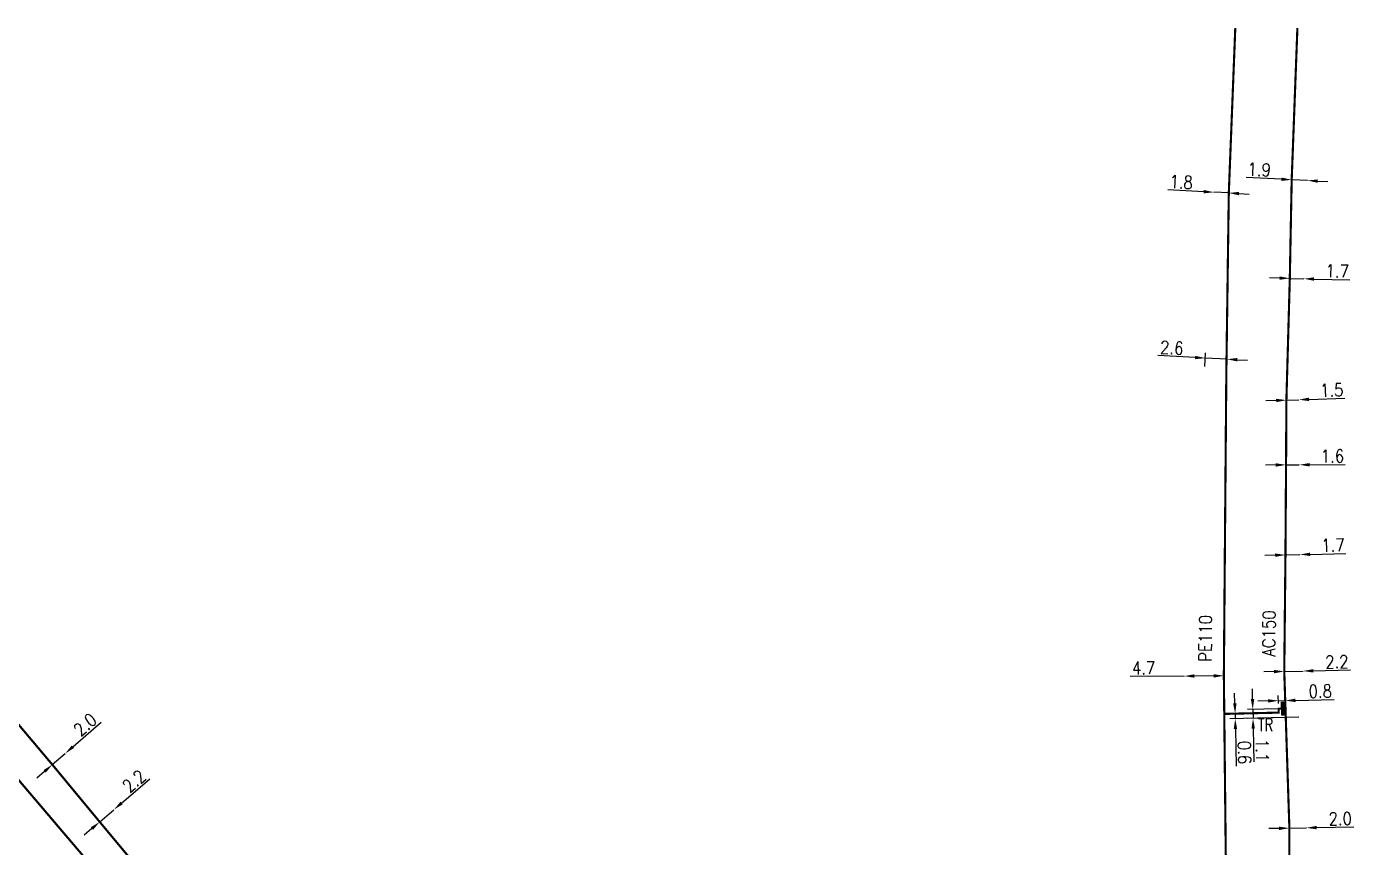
# Model space of a CAD drawing. Header units: millimetres. Extents: x 138988 to 140002, y 128990 to 130001.
# Drawn here: x 139081.3 to 139238.5, y 129903.9 to 130000.1 of the extents above; entities that cross this region are included whole.
import ezdxf
from ezdxf.enums import TextEntityAlignment as Align

# ---------------------------------------------------------------- set-up
doc = ezdxf.new("R2010")
doc.units = ezdxf.units.MM
doc.header["$PDMODE"] = 34
doc.linetypes.add('L_25_AP', pattern=[2000, 1000, 1000])
doc.linetypes.add('L_25_PE', pattern=[2000, 1000, 1000])
doc.layers.get('0').update_dxf_attribs({"linetype": 'CONTINUOUS'})
doc.layers.get('Defpoints').update_dxf_attribs({"linetype": 'CONTINUOUS'})
doc.layers.add('L_150', color=1, linetype='CONTINUOUS')
doc.layers.add('L_340', color=7, linetype='CONTINUOUS')
doc.styles.get("Standard").update_dxf_attribs({"font": 'romans.shx', "width": 0.85})
doc.dimstyles.get("Standard").update_dxf_attribs({"dimtxt": 1.5, "dimasz": 1.2, "dimexe": 0.625, "dimexo": 0.625, "dimgap": 0.25, "dimtad": 1, "dimdec": 1, "dimzin": 0, "dimdsep": 46, "dimtxsty": 'Standard', "dimcen": -0.5, "dimadec": 0, "dimazin": 0, "dimtfac": 1, "dimtdec": 1, "dimtmove": 0, "dimatfit": 3, "dimfxl": 0, "dimtolj": 1, "dimtzin": 0, "dimarcsym": 0})

# ---------------------------------------------------------------- blocks, each defined once
blk = doc.blocks.new('*D51')
at = {"layer": 'Defpoints', "color": 0, "linetype": 'Continuous', "transparency": 16777216}
for p in [(139085.78, 129914.92), (139084.27, 129913.61), (139084.27, 129913.61)]:
    blk.add_point(p, dxfattribs=at)
at = {"layer": 'L_150', "color": 0, "linetype": 'Continuous', "lineweight": -2, "transparency": 16777216}
for p, q in [((139086.68, 129915.71), (139089.98, 129918.59)), ((139085.37, 129915.39), (139085.37, 129915.4)), ((139084.27, 129913.61), (139085.78, 129914.92)), ((139083.37, 129912.82), (139082.46, 129912.03))]:
    blk.add_line(p, q, dxfattribs=at)
at = {"layer": 'L_150', "color": 0, "linetype": 'Continuous', "transparency": 16777216}
for points in [[(139086.55, 129915.86), (139086.81, 129915.56), (139085.78, 129914.92)], [(139083.24, 129912.97), (139083.5, 129912.67), (139084.27, 129913.61)]]:
    blk.add_solid(points, dxfattribs=at)
at = {"layer": 'L_150', "color": 0, "linetype": 'Continuous', "transparency": 16777216, "insert": (139088.12, 129918.3), "char_height": 1.5, "attachment_point": 5, "rotation": 41.1039}
blk.add_mtext('\\A1;2.0', dxfattribs=at)
blk = doc.blocks.new('*D52')
at = {"layer": 'Defpoints', "color": 0, "linetype": 'Continuous', "transparency": 16777216}
for p in [(139091.49, 129908.33), (139089.82, 129906.9), (139089.82, 129906.9)]:
    blk.add_point(p, dxfattribs=at)
at = {"layer": 'L_150', "color": 0, "linetype": 'Continuous', "lineweight": -2, "transparency": 16777216}
for p, q in [((139092.39, 129909.11), (139095.71, 129911.96)), ((139089.82, 129906.9), (139091.48, 129908.33)), ((139091.08, 129908.8), (139091.08, 129908.8)), ((139088.91, 129906.11), (139088, 129905.33))]:
    blk.add_line(p, q, dxfattribs=at)
at = {"layer": 'L_150', "color": 0, "linetype": 'Continuous', "transparency": 16777216}
for points in [[(139092.26, 129909.26), (139092.52, 129908.96), (139091.48, 129908.33)], [(139088.78, 129906.27), (139089.04, 129905.96), (139089.82, 129906.9)]]:
    blk.add_solid(points, dxfattribs=at)
at = {"layer": 'L_150', "color": 0, "linetype": 'Continuous', "transparency": 16777216, "insert": (139093.85, 129911.69), "char_height": 1.5, "attachment_point": 5, "rotation": 40.7213}
blk.add_mtext('\\A1;2.2', dxfattribs=at)
blk = doc.blocks.new('*D429')
at = {"layer": 'Defpoints', "color": 0, "linetype": 'Continuous', "transparency": 16777216}
for p in [(139216.92, 129923.99), (139216.92, 129923.99), (139221.57, 129924.03)]:
    blk.add_point(p, dxfattribs=at)
at = {"layer": 'L_150', "color": 0, "linetype": 'Continuous', "lineweight": -2, "transparency": 16777216}
for p, q in [((139216.92, 129923.99), (139210.6, 129923.94)), ((139220.37, 129924.02), (139218.12, 129924))]:
    blk.add_line(p, q, dxfattribs=at)
at = {"layer": 'L_150', "color": 0, "linetype": 'Continuous', "transparency": 16777216}
for points in [[(139218.11, 129924.2), (139218.12, 129923.8), (139216.92, 129923.99)], [(139220.36, 129924.22), (139220.37, 129923.82), (139221.57, 129924.03)]]:
    blk.add_solid(points, dxfattribs=at)
at = {"layer": 'L_150', "color": 0, "linetype": 'Continuous', "transparency": 16777216, "insert": (139212.17, 129924.95), "char_height": 1.5, "attachment_point": 5, "rotation": 0.5021}
blk.add_mtext('\\A1;4.7', dxfattribs=at)
blk = doc.blocks.new('*D430')
at = {"layer": 'Defpoints', "color": 0, "linetype": 'Continuous', "transparency": 16777216}
for p in [(139219.39, 129961.28), (139219.31, 129959.67), (139221.86, 129959.54)]:
    blk.add_point(p, dxfattribs=at)
at = {"layer": 'L_150', "color": 0, "linetype": 'Continuous', "lineweight": -2, "transparency": 16777216}
for p, q in [((139218.2, 129961.35), (139213.83, 129961.57)), ((139219.34, 129960.3), (139219.43, 129961.91)), ((139221.94, 129961.15), (139219.39, 129961.28)), ((139221.89, 129960.17), (139221.97, 129961.78)), ((139223.14, 129961.09), (139224.34, 129961.03))]:
    blk.add_line(p, q, dxfattribs=at)
at = {"layer": 'L_150', "color": 0, "linetype": 'Continuous', "transparency": 16777216}
for points in [[(139218.21, 129961.55), (139218.19, 129961.15), (139219.39, 129961.28)], [(139223.15, 129961.29), (139223.13, 129960.89), (139221.94, 129961.15)]]:
    blk.add_solid(points, dxfattribs=at)
at = {"layer": 'L_150', "color": 0, "linetype": 'Continuous', "transparency": 16777216, "insert": (139215.47, 129962.49), "char_height": 1.5, "attachment_point": 5, "rotation": 357.018}
blk.add_mtext('\\A1;2.6', dxfattribs=at)
blk = doc.blocks.new('*D431')
at = {"layer": 'Defpoints', "color": 0, "linetype": 'Continuous', "transparency": 16777216}
for p in [(139220.41, 129980.73), (139220.41, 129980.73), (139222.15, 129980.64)]:
    blk.add_point(p, dxfattribs=at)
at = {"layer": 'L_150', "color": 0, "linetype": 'Continuous', "lineweight": -2, "transparency": 16777216}
for p, q in [((139219.21, 129980.79), (139215.02, 129981.01)), ((139222.15, 129980.64), (139220.41, 129980.73)), ((139223.35, 129980.57), (139224.55, 129980.51))]:
    blk.add_line(p, q, dxfattribs=at)
at = {"layer": 'L_150', "color": 0, "linetype": 'Continuous', "transparency": 16777216}
for points in [[(139219.22, 129980.99), (139219.2, 129980.59), (139220.41, 129980.73)], [(139223.36, 129980.77), (139223.34, 129980.37), (139222.15, 129980.64)]]:
    blk.add_solid(points, dxfattribs=at)
at = {"layer": 'L_150', "color": 0, "linetype": 'Continuous', "transparency": 16777216, "insert": (139216.57, 129981.93), "char_height": 1.5, "attachment_point": 5, "rotation": 357.018}
blk.add_mtext('\\A1;1.8', dxfattribs=at)
blk = doc.blocks.new('*D437')
at = {"layer": 'Defpoints', "color": 0, "linetype": 'Continuous', "transparency": 16777216}
for p in [(139229.25, 129906.17), (139231.24, 129906.2), (139231.24, 129906.2)]:
    blk.add_point(p, dxfattribs=at)
at = {"layer": 'L_150', "color": 0, "linetype": 'Continuous', "lineweight": -2, "transparency": 16777216}
for p, q in [((139228.05, 129906.14), (139226.85, 129906.12)), ((139229.25, 129906.17), (139231.24, 129906.2)), ((139232.44, 129906.23), (139236.82, 129906.31))]:
    blk.add_line(p, q, dxfattribs=at)
at = {"layer": 'L_150', "color": 0, "linetype": 'Continuous', "transparency": 16777216}
for points in [[(139228.04, 129906.34), (139228.05, 129905.94), (139229.25, 129906.17)], [(139232.44, 129906.43), (139232.45, 129906.03), (139231.24, 129906.2)]]:
    blk.add_solid(points, dxfattribs=at)
at = {"layer": 'L_150', "color": 0, "linetype": 'Continuous', "transparency": 16777216, "insert": (139235.21, 129907.28), "char_height": 1.5, "attachment_point": 5, "rotation": 1.1179}
blk.add_mtext('\\A1;2.0', dxfattribs=at)
blk = doc.blocks.new('*D438')
at = {"layer": 'Defpoints', "color": 0, "linetype": 'Continuous', "transparency": 16777216}
for p in [(139222.9, 129918.99), (139227.98, 129919.71), (139230.96, 129919.18)]:
    blk.add_point(p, dxfattribs=at)
at = {"layer": 'L_150', "color": 0, "linetype": 'Continuous', "lineweight": -2, "transparency": 16777216}
for p, q in [((139222.86, 129920.8), (139222.83, 129922)), ((139227.35, 129919.7), (139222.26, 129919.58)), ((139230.34, 129919.16), (139222.28, 129918.98)), ((139222.89, 129919.6), (139222.9, 129918.99)), ((139222.93, 129917.79), (139223.03, 129913.42))]:
    blk.add_line(p, q, dxfattribs=at)
at = {"layer": 'L_150', "color": 0, "linetype": 'Continuous', "transparency": 16777216}
for points in [[(139223.06, 129920.8), (139222.66, 129920.79), (139222.89, 129919.6)], [(139223.13, 129917.8), (139222.73, 129917.79), (139222.9, 129918.99)]]:
    blk.add_solid(points, dxfattribs=at)
at = {"layer": 'L_150', "color": 0, "linetype": 'Continuous', "transparency": 16777216, "insert": (139223.99, 129915.03), "char_height": 1.5, "attachment_point": 5, "rotation": 271.313}
blk.add_mtext('\\A1;0.6', dxfattribs=at)
blk = doc.blocks.new('*D439')
at = {"layer": 'Defpoints', "color": 0, "linetype": 'Continuous', "transparency": 16777216}
for p in [(139228.79, 129920.18), (139224.99, 129919.04), (139230.96, 129919.18)]:
    blk.add_point(p, dxfattribs=at)
at = {"layer": 'L_150', "color": 0, "linetype": 'Continuous', "lineweight": -2, "transparency": 16777216}
for p, q in [((139224.93, 129921.29), (139224.91, 129922.49)), ((139228.17, 129920.16), (139224.34, 129920.08)), ((139224.96, 129920.09), (139224.99, 129919.04)), ((139230.34, 129919.16), (139224.36, 129919.03)), ((139225.01, 129917.84), (139225.1, 129913.94))]:
    blk.add_line(p, q, dxfattribs=at)
at = {"layer": 'L_150', "color": 0, "linetype": 'Continuous', "transparency": 16777216}
for points in [[(139225.13, 129921.29), (139224.73, 129921.29), (139224.96, 129920.09)], [(139225.21, 129917.85), (139224.81, 129917.84), (139224.99, 129919.04)]]:
    blk.add_solid(points, dxfattribs=at)
at = {"layer": 'L_150', "color": 0, "linetype": 'Continuous', "transparency": 16777216, "insert": (139226.07, 129915.27), "char_height": 1.5, "attachment_point": 5, "rotation": 271.313}
blk.add_mtext('\\A1;1.1', dxfattribs=at)
blk = doc.blocks.new('*D440')
at = {"layer": 'Defpoints', "color": 0, "linetype": 'Continuous', "transparency": 16777216}
for p in [(139228.65, 129924.54), (139230.85, 129924.59), (139230.85, 129924.59)]:
    blk.add_point(p, dxfattribs=at)
at = {"layer": 'L_150', "color": 0, "linetype": 'Continuous', "lineweight": -2, "transparency": 16777216}
for p, q in [((139232.05, 129924.61), (139236.42, 129924.71)), ((139227.45, 129924.52), (139226.25, 129924.49)), ((139228.65, 129924.54), (139230.85, 129924.59))]:
    blk.add_line(p, q, dxfattribs=at)
at = {"layer": 'L_150', "color": 0, "linetype": 'Continuous', "transparency": 16777216}
for points in [[(139227.44, 129924.72), (139227.45, 129924.32), (139228.65, 129924.54)], [(139232.04, 129924.81), (139232.05, 129924.41), (139230.85, 129924.59)]]:
    blk.add_solid(points, dxfattribs=at)
at = {"layer": 'L_150', "color": 0, "linetype": 'Continuous', "transparency": 16777216, "insert": (139234.81, 129925.67), "char_height": 1.5, "attachment_point": 5, "rotation": 1.2187}
blk.add_mtext('\\A1;2.2', dxfattribs=at)
blk = doc.blocks.new('*D441')
at = {"layer": 'Defpoints', "color": 0, "linetype": 'Continuous', "transparency": 16777216}
for p in [(139228.79, 129938.2), (139230.49, 129938.25), (139230.49, 129938.25)]:
    blk.add_point(p, dxfattribs=at)
at = {"layer": 'L_150', "color": 0, "linetype": 'Continuous', "lineweight": -2, "transparency": 16777216}
for p, q in [((139227.59, 129938.17), (139226.39, 129938.15)), ((139228.79, 129938.2), (139230.49, 129938.25)), ((139231.69, 129938.27), (139235.88, 129938.38))]:
    blk.add_line(p, q, dxfattribs=at)
at = {"layer": 'L_150', "color": 0, "linetype": 'Continuous', "transparency": 16777216}
for points in [[(139227.58, 129938.37), (139227.59, 129937.97), (139228.79, 129938.2)], [(139231.68, 129938.47), (139231.69, 129938.07), (139230.49, 129938.25)]]:
    blk.add_solid(points, dxfattribs=at)
at = {"layer": 'L_150', "color": 0, "linetype": 'Continuous', "transparency": 16777216, "insert": (139234.36, 129939.34), "char_height": 1.5, "attachment_point": 5, "rotation": 1.3981}
blk.add_mtext('\\A1;1.7', dxfattribs=at)
blk = doc.blocks.new('*D442')
at = {"layer": 'Defpoints', "color": 0, "linetype": 'Continuous', "transparency": 16777216}
for p in [(139228.86, 129948.76), (139230.41, 129948.77), (139230.41, 129948.77)]:
    blk.add_point(p, dxfattribs=at)
at = {"layer": 'L_150', "color": 0, "linetype": 'Continuous', "lineweight": -2, "transparency": 16777216}
for p, q in [((139227.66, 129948.75), (139226.46, 129948.74)), ((139228.86, 129948.76), (139230.41, 129948.77)), ((139231.61, 129948.77), (139235.8, 129948.8))]:
    blk.add_line(p, q, dxfattribs=at)
at = {"layer": 'L_150', "color": 0, "linetype": 'Continuous', "transparency": 16777216}
for points in [[(139227.66, 129948.95), (139227.66, 129948.55), (139228.86, 129948.76)], [(139231.61, 129948.97), (139231.61, 129948.57), (139230.41, 129948.77)]]:
    blk.add_solid(points, dxfattribs=at)
at = {"layer": 'L_150', "color": 0, "linetype": 'Continuous', "transparency": 16777216, "insert": (139234.3, 129949.79), "char_height": 1.5, "attachment_point": 5, "rotation": 0.3368}
blk.add_mtext('\\A1;1.6', dxfattribs=at)
blk = doc.blocks.new('*D443')
at = {"layer": 'Defpoints', "color": 0, "linetype": 'Continuous', "transparency": 16777216}
for p in [(139229.3, 129970.63), (139230.95, 129970.58), (139230.95, 129970.58)]:
    blk.add_point(p, dxfattribs=at)
at = {"layer": 'L_150', "color": 0, "linetype": 'Continuous', "lineweight": -2, "transparency": 16777216}
for p, q in [((139228.1, 129970.66), (139226.9, 129970.69)), ((139229.3, 129970.63), (139230.95, 129970.58)), ((139232.15, 129970.55), (139236.33, 129970.44))]:
    blk.add_line(p, q, dxfattribs=at)
at = {"layer": 'L_150', "color": 0, "linetype": 'Continuous', "transparency": 16777216}
for points in [[(139228.1, 129970.86), (139228.09, 129970.46), (139229.3, 129970.63)], [(139232.15, 129970.75), (139232.14, 129970.35), (139230.95, 129970.58)]]:
    blk.add_solid(points, dxfattribs=at)
at = {"layer": 'L_150', "color": 0, "linetype": 'Continuous', "transparency": 16777216, "insert": (139234.87, 129971.48), "char_height": 1.5, "attachment_point": 5, "rotation": 358.4813}
blk.add_mtext('\\A1;1.7', dxfattribs=at)
blk = doc.blocks.new('*D444')
at = {"layer": 'Defpoints', "color": 0, "linetype": 'Continuous', "transparency": 16777216}
for p in [(139229.52, 129982.19), (139231.37, 129982.1), (139231.37, 129982.1)]:
    blk.add_point(p, dxfattribs=at)
at = {"layer": 'L_150', "color": 0, "linetype": 'Continuous', "lineweight": -2, "transparency": 16777216}
for p, q in [((139228.32, 129982.25), (139224.2, 129982.46)), ((139231.37, 129982.1), (139229.52, 129982.19)), ((139232.57, 129982.03), (139233.77, 129981.97))]:
    blk.add_line(p, q, dxfattribs=at)
at = {"layer": 'L_150', "color": 0, "linetype": 'Continuous', "transparency": 16777216}
for points in [[(139228.33, 129982.45), (139228.31, 129982.05), (139229.52, 129982.19)], [(139232.58, 129982.23), (139232.56, 129981.84), (139231.37, 129982.1)]]:
    blk.add_solid(points, dxfattribs=at)
at = {"layer": 'L_150', "color": 0, "linetype": 'Continuous', "transparency": 16777216, "insert": (139225.71, 129983.38), "char_height": 1.5, "attachment_point": 5, "rotation": 357.1082}
blk.add_mtext('\\A1;1.9', dxfattribs=at)
blk = doc.blocks.new('*D445')
at = {"layer": 'Defpoints', "color": 0, "linetype": 'Continuous', "transparency": 16777216}
for p in [(139228.9, 129956.35), (139230.35, 129956.4), (139230.35, 129956.4)]:
    blk.add_point(p, dxfattribs=at)
at = {"layer": 'L_150', "color": 0, "linetype": 'Continuous', "lineweight": -2, "transparency": 16777216}
for p, q in [((139227.7, 129956.31), (139226.5, 129956.27)), ((139228.9, 129956.35), (139230.35, 129956.4)), ((139231.55, 129956.44), (139235.74, 129956.58))]:
    blk.add_line(p, q, dxfattribs=at)
at = {"layer": 'L_150', "color": 0, "linetype": 'Continuous', "transparency": 16777216}
for points in [[(139227.69, 129956.51), (139227.71, 129956.11), (139228.9, 129956.35)], [(139231.54, 129956.64), (139231.56, 129956.24), (139230.35, 129956.4)]]:
    blk.add_solid(points, dxfattribs=at)
at = {"layer": 'L_150', "color": 0, "linetype": 'Continuous', "transparency": 16777216, "insert": (139234.21, 129957.53), "char_height": 1.5, "attachment_point": 5, "rotation": 1.9449}
blk.add_mtext('\\A1;1.5', dxfattribs=at)
blk = doc.blocks.new('*D446')
at = {"layer": 'Defpoints', "color": 0, "linetype": 'Continuous', "transparency": 16777216}
for p in [(139227.99, 129920.16), (139228.77, 129921.12), (139228.79, 129920.18)]:
    blk.add_point(p, dxfattribs=at)
at = {"layer": 'L_150', "color": 0, "linetype": 'Continuous', "lineweight": -2, "transparency": 16777216}
for p, q in [((139227.98, 129920.78), (139227.95, 129921.73)), ((139228.78, 129920.8), (139228.75, 129921.75)), ((139226.77, 129921.08), (139225.57, 129921.05)), ((139227.97, 129921.11), (139228.77, 129921.12)), ((139229.97, 129921.15), (139234.48, 129921.26))]:
    blk.add_line(p, q, dxfattribs=at)
at = {"layer": 'L_150', "color": 0, "linetype": 'Continuous', "transparency": 16777216}
for points in [[(139226.76, 129921.28), (139226.77, 129920.88), (139227.97, 129921.11)], [(139229.96, 129921.35), (139229.97, 129920.95), (139228.77, 129921.12)]]:
    blk.add_solid(points, dxfattribs=at)
at = {"layer": 'L_150', "color": 0, "linetype": 'Continuous', "transparency": 16777216, "insert": (139232.87, 129922.22), "char_height": 1.5, "attachment_point": 5, "rotation": 1.313}
blk.add_mtext('\\A1;0.8', dxfattribs=at)
blk = doc.blocks.new('L_340_19')
at = {"linetype": 'Continuous'}
blk.add_hatch(color=0, dxfattribs=at).paths.add_polyline_path([(0.125, 0.75), (-0.125, 0.75), (-0.125, -0.75), (0.125, -0.75)])
at = {"color": 0, "linetype": 'Continuous'}
blk.add_lwpolyline([(-0.125, 0.75), (0.125, 0.75), (0.125, -0.75), (-0.125, -0.75)], close=True, dxfattribs=at)
at = {"color": 0, "linetype": 'Continuous', "width": 0.75}
for tag, height, flags, p in [('TR', 1.5, 8, (0, 3)), ('DEF_LEG', 1.2, 3, (0, -5)), ('DEF_COUP', 1.2, 3, (0, -7.5)), ('DEF_TYPE', 1.2, 3, (0, -10))]:
    blk.add_attdef(tag, text='', height=height, dxfattribs=dict(at, flags=flags)).set_placement(p, align=Align.MIDDLE)

msp = doc.modelspace()

# ---------------------------------------------------------------- linework, layer by layer
at = {"layer": 'L_150', "linetype": 'L_25_AP', "flags": 128}
for points in [[(139007.58, 130000, 0.25, 0.25, 0), (139014.96, 129989.35, 0.25, 0.25, 0), (139018.39, 129985.06, 0.25, 0.25, 0), (139025.72, 129975.02, 0.25, 0.25, 0), (139032.51, 129966.59, 0.25, 0.25, 0), (139035.4, 129963.43, 0.25, 0.25, 0), (139037.19, 129963.68, 0.25, 0.25, 0), (139037.51, 129963.3, 0.25, 0.25, 0), (139042.59, 129957.24, 0.25, 0.25, 0), (139057.98, 129938.55, 0.25, 0.25, 0), (139061.25, 129934.58, 0.25, 0.25, 0), (139072.86, 129920.7, 0.25, 0.25, 0), (139078.23, 129914.27, 0.25, 0.25, 0), (139090.98, 129899.27, 0.25, 0.25, 0), (139097.87, 129890.85, 0.25, 0.25, 0), (139106.14, 129880.84, 0.25, 0.25, 0), (139120.26, 129864.09, 0.25, 0.25, 0), (139121.49, 129862.62, 0.25, 0.25, 0), (139122.48, 129860.49, 0.25, 0.25, 0), (139122.48, 129860.49, 0.25, 0.25, 0), (139123.81, 129857.64, 0.25, 0.25, 0.066478), (139123.88, 129857.53, 0.25, 0.25, 0), (139127.55, 129853.18, 0.25, 0.25, 0), (139135.2, 129843.91, 0.25, 0.25, 0), (139141.68, 129836.13, 0.25, 0.25, 0), (139151.01, 129824.66, 0.25, 0.25, 0), (139153.41, 129821.74, 0.25, 0.25, 0), (139158.96, 129826.49, 0, 0, 0)], [(139225.79, 129630.99, 0.25, 0.25, 0), (139224.18, 129634.69, 0.25, 0.25, 0), (139225.06, 129641.4, 0.25, 0.25, 0), (139225.79, 129649.33, 0.25, 0.25, 0), (139225.79, 129649.33, 0.25, 0.25, 0), (139225.98, 129652.25, 0.25, 0.25, 0), (139227.38, 129662.88, 0.25, 0.25, 0), (139230.23, 129686.42, 0.25, 0.25, 0), (139231.81, 129697.6, 0.25, 0.25, 0), (139233.88, 129712.16, 0.25, 0.25, 0), (139235.44, 129725.22, 0.25, 0.25, 0), (139236.53, 129733.04, 0.25, 0.25, 0), (139237.61, 129743.52, 0.25, 0.25, 0), (139238.05, 129747.56, 0.25, 0.25, 0), (139238.27, 129749.87, 0.25, 0.25, 0), (139238.36, 129760.85, 0.25, 0.25, 0), (139237.24, 129773.27, 0.25, 0.25, 0), (139236.73, 129779.28, 0.25, 0.25, 0), (139235.75, 129790.77, 0.25, 0.25, 0), (139234.62, 129802.1, 0.25, 0.25, 0), (139233.69, 129812.34, 0.25, 0.25, 0), (139231.87, 129833.16, 0.25, 0.25, 0), (139230.92, 129854.03, 0.25, 0.25, 0), (139230.03, 129871.47, 0.25, 0.25, 0), (139229.48, 129890.21, 0.25, 0.25, 0), (139229.26, 129900.2, 0.25, 0.25, 0), (139229.25, 129906.17, 0.25, 0.25, 0), (139228.65, 129924.54, 0.25, 0.25, 0), (139228.79, 129938.2, 0.25, 0.25, 0), (139228.86, 129948.76, 0.25, 0.25, 0), (139228.9, 129956.35, 0.25, 0.25, 0), (139229.3, 129970.63, 0.25, 0.25, 0), (139229.52, 129982.19, 0.25, 0.25, 0), (139230.19, 130000, 0, 0, 0)]]:
    msp.add_lwpolyline(points, format="xyseb", dxfattribs=at)
at = {"layer": 'L_150', "linetype": 'L_25_PE', "const_width": 0.25, "flags": 128}
for points in [[(139231.02, 129751.37), (139230.58, 129763.39), (139226.49, 129805.15), (139225.03, 129827.95), (139223.51, 129847.13), (139222.07, 129877.31), (139221.57, 129924.03), (139221.86, 129959.54), (139222.15, 129980.64), (139222.91, 130000)], [(139018.39, 129985.06), (139023.29, 129988.47), (139023.55, 129988.16), (139026.44, 129983.79), (139036.19, 129971.44), (139043.31, 129962.68), (139054.97, 129948.69), (139065.28, 129936.4), (139071.52, 129928.75), (139084.27, 129913.61), (139089.82, 129906.9), (139098.77, 129896.15), (139108.41, 129884.73), (139124.39, 129865.45), (139133.33, 129854.66), (139143.12, 129842.73), (139153.26, 129830.61), (139155.05, 129830.8), (139155.05, 129830.8), (139157.28, 129827.71), (139158, 129827.57), (139158.34, 129827.18)], [(139228.48, 129920.17), (139227.99, 129920.16), (139227.98, 129919.71), (139221.61, 129919.56)]]:
    msp.add_lwpolyline(points, dxfattribs=at)
at = {"layer": 'L_150', "linetype": 'L_25_AP', "const_width": 0.25, "flags": 128}
msp.add_lwpolyline([(139228.48, 129920.17), (139228.79, 129920.18)], dxfattribs=at)

# ---------------------------------------------------------------- block references
at = {"layer": 'L_340'}
ref = msp.add_blockref('L_340_19', (139228.48, 129920.17), dxfattribs=dict(at, rotation=1.313023671055232))
ref.add_attrib('TR', 'TR', dxfattribs={"layer": '0', "color": 0, "linetype": 'Continuous', "height": 1.5, "width": 0.75, "flags": 8}).set_placement((139226.46, 129918.27), align=Align.MIDDLE)

# ---------------------------------------------------------------- texts
at = {"layer": 'L_150', "linetype": 'Continuous', "width": 0.85}
for s, rotation, p in [('PE110', 89.53, (139220.13, 129925.68)), ('AC150', 89.4116, (139227.57, 129926.28))]:
    msp.add_text(s, height=1.5, rotation=rotation, dxfattribs=at).set_placement(p)

# ---------------------------------------------------------------- dimensions: what is measured, and where the dimension line sits
at = {"layer": 'L_150', "linetype": 'Continuous'}
for base, p1, p2, angle, picture, middle in [((139231.3697, 129982.0955), (139229.5221, 129982.1889), (139231.3697, 129982.0955), 177.1082, '*D444', (139225.6627, 129982.3838)), ((139220.407, 129980.7282), (139222.1546, 129980.6371), (139220.407, 129980.7282), 357.018, '*D431', (139216.5176, 129980.9308)), ((139230.9469, 129970.5831), (139229.2975, 129970.6268), (139230.9469, 129970.5831), 178.4813, '*D443', (139234.8402, 129970.4798)), ((139219.3941, 129961.2838), (139221.8567, 129959.541), (139219.3102, 129959.6737), 357.018, '*D430', (139215.4138, 129961.4912)), ((139230.35, 129956.4), (139228.9, 129956.35), (139230.35, 129956.4), 181.9449, '*D445', (139234.24, 129956.53)), ((139230.41, 129948.77), (139228.86, 129948.76), (139230.41, 129948.77), 180.3368, '*D442', (139234.3, 129948.79)), ((139230.49, 129938.25), (139228.79, 129938.2), (139230.49, 129938.25), 181.3981, '*D441', (139234.38, 129938.34)), ((139230.85, 129924.59), (139228.65, 129924.54), (139230.85, 129924.59), 181.2187, '*D440', (139234.83, 129924.67)), ((139216.92, 129923.99), (139221.57, 129924.03), (139216.92, 129923.99), 0.5021, '*D429', (139212.18, 129923.95)), ((139228.77, 129921.12), (139227.99, 129920.16), (139228.79, 129920.18), 181.313, '*D446', (139232.89, 129921.22)), ((139222.9, 129918.99), (139227.98, 129919.71), (139230.96, 129919.18), 91.313, '*D438', (139222.99, 129915.01)), ((139224.99, 129919.04), (139228.79, 129920.18), (139230.96, 129919.18), 91.313, '*D439', (139225.07, 129915.25)), ((139084.27, 129913.61), (139085.78, 129914.92), (139084.27, 129913.61), 41.1039, '*D51', (139088.78, 129917.55)), ((139089.82, 129906.9), (139091.49, 129908.33), (139089.82, 129906.9), 40.7213, '*D52', (139094.51, 129910.93)), ((139231.24, 129906.2), (139229.25, 129906.17), (139231.24, 129906.2), 181.1179, '*D437', (139235.23, 129906.28))]:
    dim = msp.add_linear_dim(base=base, p1=p1, p2=p2, angle=angle, dimstyle='Standard', dxfattribs=at)
    dim.commit()
    dim.dimension.update_dxf_attribs({"geometry": picture, "text_midpoint": middle, "dimtype": 160})

doc.saveas('drawing.dxf')
